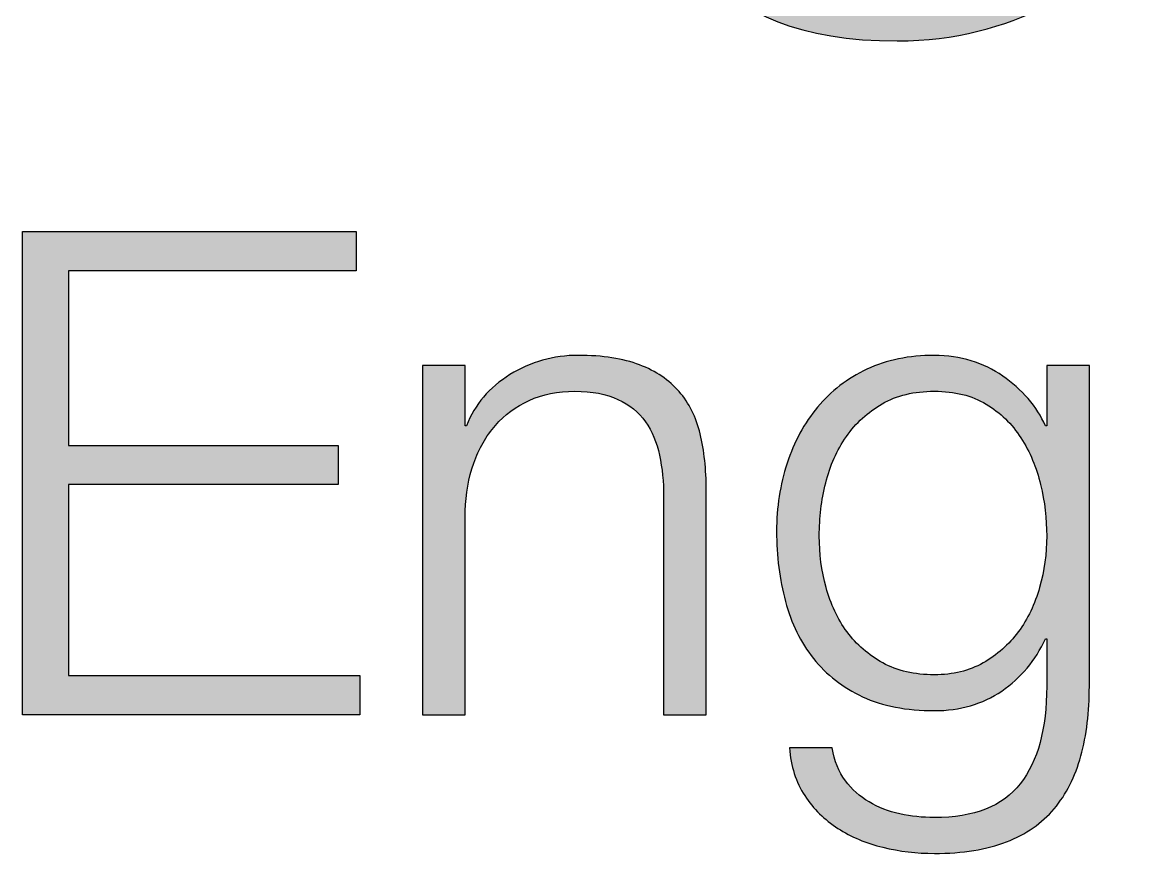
# Paper-space layout 'A0mask (portrait)' of a CAD drawing. Extents: x 0 to 810, y 0 to 1153.
# Drawn here: x 681.65 to 691.02, y 79.22 to 86.11 of the extents above; entities that cross this region are included whole.
import ezdxf
from ezdxf.enums import TextEntityAlignment as Align

# ---------------------------------------------------------------- set-up
doc = ezdxf.new("R2010")
doc.units = 0
doc.layers.get('0').update_dxf_attribs({"linetype": 'CONTINUOUS'})
doc.layers.get('Defpoints').update_dxf_attribs({"linetype": 'CONTINUOUS'})
doc.layers.add('JPP_Mask', color=7, linetype='CONTINUOUS')
doc.styles.add('JPP', font='arial.ttf')

# ---------------------------------------------------------------- blocks, each defined once
blk = doc.blocks.new('A0mask (portrait)')
at = {"true_color": 0x0081c6}
h = blk.add_hatch(color=142, dxfattribs=at)
edge = h.paths.add_edge_path()
edge.add_spline(control_points=[(688.342, 88.8898), (688.342, 88.8898), (688.342, 92.4217), (688.342, 92.4217), (688.342, 92.8185), (688.3609, 92.8749), (688.6818, 92.8749)], knot_values=[0, 0, 0, 0, 1, 1, 1, 2, 2, 2, 2], degree=3, periodic=0)
edge.add_spline(control_points=[(688.6818, 92.8749), (688.6818, 92.8749), (689.2153, 92.8749), (689.7488, 92.8749)], knot_values=[19.5, 19.5, 19.5, 19.5, 20, 20, 20, 20], degree=3, periodic=0)
edge.add_spline(control_points=[(689.7488, 92.8749), (690.2822, 92.8749), (690.8157, 92.8749), (690.8157, 92.8749), (690.9857, 92.9882), (691.0237, 93.4984), (690.7966, 93.6686)], knot_values=[18, 18, 18, 18, 18.5, 18.5, 18.5, 19.5, 19.5, 19.5, 19.5], degree=3, periodic=0)
edge.add_spline(control_points=[(690.7966, 93.6686), (690.7966, 93.6686), (688.7002, 93.6686), (688.7002, 93.6686), (688.3798, 93.6686), (688.3609, 93.6872), (688.3609, 94.0272)], knot_values=[16, 16, 16, 16, 17, 17, 17, 18, 18, 18, 18], degree=3, periodic=0)
edge.add_spline(control_points=[(688.3609, 94.0272), (688.3609, 94.0272), (688.3609, 94.8768), (688.3609, 94.8768), (688.285, 95.0092), (688.0587, 95.0092), (687.9641, 94.9715)], knot_values=[14, 14, 14, 14, 15, 15, 15, 16, 16, 16, 16], degree=3, periodic=0)
edge.add_spline(control_points=[(687.9641, 94.9715), (687.7749, 94.5937), (687.4163, 94.0837), (687.1707, 93.857)], knot_values=[13, 13, 13, 13, 14, 14, 14, 14], degree=3, periodic=0)
edge.add_spline(control_points=[(687.1707, 93.857), (686.9816, 93.6872), (686.5103, 93.4409), (685.9617, 93.2712)], knot_values=[12, 12, 12, 12, 13, 13, 13, 13], degree=3, periodic=0)
edge.add_spline(control_points=[(685.9617, 93.2712), (685.8863, 93.158), (685.9054, 92.9505), (686.019, 92.8749)], knot_values=[11, 11, 11, 11, 12, 12, 12, 12], degree=3, periodic=0)
edge.add_spline(control_points=[(686.019, 92.8749), (686.019, 92.8749), (686.5476, 92.8749), (686.5476, 92.8749), (686.9253, 92.8749), (686.9439, 92.8371), (686.9439, 92.327)], knot_values=[9, 9, 9, 9, 10, 10, 10, 11, 11, 11, 11], degree=3, periodic=0)
edge.add_spline(control_points=[(686.9439, 92.327), (686.9439, 92.327), (686.9439, 88.0025), (686.9439, 88.0025), (686.9439, 86.8693), (687.2843, 85.9627), (688.9083, 85.9627)], knot_values=[7, 7, 7, 7, 8, 8, 8, 9, 9, 9, 9], degree=3, periodic=0)
edge.add_spline(control_points=[(688.9083, 85.9627), (689.8715, 85.9627), (690.5515, 86.4348), (690.8916, 86.8316)], knot_values=[6, 6, 6, 6, 7, 7, 7, 7], degree=3, periodic=0)
edge.add_spline(control_points=[(690.8916, 86.8316), (690.9296, 86.9448), (690.8534, 87.1524), (690.7025, 87.1524)], knot_values=[5, 5, 5, 5, 6, 6, 6, 6], degree=3, periodic=0)
edge.add_spline(control_points=[(690.7025, 87.1524), (690.6462, 87.1524), (690.4004, 86.9448), (690.2304, 86.8884)], knot_values=[4, 4, 4, 4, 5, 5, 5, 5], degree=3, periodic=0)
edge.add_spline(control_points=[(690.2304, 86.8884), (690.0793, 86.8316), (689.9091, 86.7937), (689.7204, 86.7937)], knot_values=[3, 3, 3, 3, 4, 4, 4, 4], degree=3, periodic=0)
edge.add_spline(control_points=[(689.7204, 86.7937), (688.4739, 86.7937), (688.342, 87.7944), (688.342, 88.8898)], knot_values=[2, 2, 2, 2, 3, 3, 3, 3], degree=3, periodic=0)
at = {"true_color": 0x004a91}
blk.add_hatch(color=154, dxfattribs=at).paths.add_polyline_path([(684.2703, 82.6079), (682.036, 82.6079), (682.036, 84.056), (684.4218, 84.056), (684.4218, 84.3817), (681.6544, 84.3817), (681.6544, 80.3739), (684.4497, 80.3739), (684.4497, 80.6993), (682.036, 80.6993), (682.036, 82.2825), (684.2703, 82.2825)])
h = blk.add_hatch(color=154, dxfattribs=at)
edge = h.paths.add_edge_path()
edge.add_spline(control_points=[(687.0991, 83.0543), (687.0169, 83.1495), (686.9074, 83.2235), (686.771, 83.276)], knot_values=[5, 5, 5, 5, 6, 6, 6, 6], degree=3, periodic=0)
edge.add_spline(control_points=[(686.771, 83.276), (686.6342, 83.3282), (686.4651, 83.3545), (686.2628, 83.3545)], knot_values=[4, 4, 4, 4, 5, 5, 5, 5], degree=3, periodic=0)
edge.add_spline(control_points=[(686.2628, 83.3545), (686.0572, 83.3545), (685.8679, 83.3012), (685.696, 83.1945)], knot_values=[3, 3, 3, 3, 4, 4, 4, 4], degree=3, periodic=0)
edge.add_spline(control_points=[(685.696, 83.1945), (685.5237, 83.0877), (685.404, 82.9465), (685.3368, 82.7706)], knot_values=[2, 2, 2, 2, 3, 3, 3, 3], degree=3, periodic=0)
edge.add_spline(control_points=[(685.3368, 82.7706), (685.3368, 82.7706), (685.3256, 82.7706), (685.3256, 82.7706)], knot_values=[1.00001, 1.00001, 1.00001, 1.00001, 2, 2, 2, 2], degree=3, periodic=0)
edge.add_spline(control_points=[(685.3256, 82.7706), (685.3256, 82.7706), (685.3256, 82.8955), (685.3256, 83.0204)], knot_values=[0.5, 0.5, 0.5, 0.5, 1, 1, 1, 1], degree=3, periodic=0)
edge.add_spline(control_points=[(685.3256, 83.0204), (685.3256, 83.1453), (685.3256, 83.2702), (685.3256, 83.2702), (685.3256, 83.2702), (685.3035, 83.2702), (685.2703, 83.2702)], knot_values=[22.749965, 22.749965, 22.749965, 22.749965, 23.249965, 23.249965, 23.249965, 23.5, 23.5, 23.5, 23.5], degree=3, periodic=0)
edge.add_spline(control_points=[(685.2703, 83.2702), (685.2371, 83.2702), (685.1929, 83.2702), (685.1487, 83.2702)], knot_values=[22.49997, 22.49997, 22.49997, 22.49997, 22.749965, 22.749965, 22.749965, 22.749965], degree=3, periodic=0)
edge.add_spline(control_points=[(685.1487, 83.2702), (685.1266, 83.2702), (685.1045, 83.2702), (685.0838, 83.2702)], knot_values=[22.374972, 22.374972, 22.374972, 22.374972, 22.49997, 22.49997, 22.49997, 22.49997], degree=3, periodic=0)
edge.add_spline(control_points=[(685.0838, 83.2702), (685.0631, 83.2702), (685.0437, 83.2702), (685.0271, 83.2702)], knot_values=[22.249975, 22.249975, 22.249975, 22.249975, 22.374972, 22.374972, 22.374972, 22.374972], degree=3, periodic=0)
edge.add_spline(control_points=[(685.0271, 83.2702), (685.0189, 83.2702), (685.0113, 83.2702), (685.0045, 83.2702)], knot_values=[22.187476, 22.187476, 22.187476, 22.187476, 22.249975, 22.249975, 22.249975, 22.249975], degree=3, periodic=0)
edge.add_spline(control_points=[(685.0045, 83.2702), (684.9978, 83.2702), (684.9919, 83.2702), (684.9871, 83.2702)], knot_values=[22.124977, 22.124977, 22.124977, 22.124977, 22.187476, 22.187476, 22.187476, 22.187476], degree=3, periodic=0)
edge.add_spline(control_points=[(684.9719, 83.2702), (684.9719, 83.2702), (684.9719, 83.2702), (684.9719, 83.2702), (684.9719, 83.2702), (684.9719, 83.2702), (684.9719, 83.2702)], knot_values=[21.99998, 21.99998, 21.99998, 21.99998, 22.001425, 22.001425, 22.001425, 22.001445, 22.001445, 22.001445, 22.001445], degree=3, periodic=0)
edge.add_spline(control_points=[(684.9719, 83.2702), (684.9719, 83.2702), (684.9719, 82.5461), (684.9719, 81.822)], knot_values=[21.49999, 21.49999, 21.49999, 21.49999, 21.99998, 21.99998, 21.99998, 21.99998], degree=3, periodic=0)
edge.add_spline(control_points=[(684.9719, 81.822), (684.9719, 81.0979), (684.9719, 80.3739), (684.9719, 80.3739), (684.9719, 80.3739), (684.9719, 80.3739), (684.9719, 80.3739)], knot_values=[20.999023, 20.999023, 20.999023, 20.999023, 21.499013, 21.499013, 21.499013, 21.49999, 21.49999, 21.49999, 21.49999], degree=3, periodic=0)
edge.add_spline(control_points=[(684.9806, 80.3739), (684.9825, 80.3739), (684.9847, 80.3739), (684.9871, 80.3739)], knot_values=[20.875003, 20.875003, 20.875003, 20.875003, 20.906252, 20.906252, 20.906252, 20.906252], degree=3, periodic=0)
edge.add_spline(control_points=[(684.9871, 80.3739), (684.9919, 80.3739), (684.9978, 80.3739), (685.0045, 80.3739)], knot_values=[20.812504, 20.812504, 20.812504, 20.812504, 20.875003, 20.875003, 20.875003, 20.875003], degree=3, periodic=0)
edge.add_spline(control_points=[(685.0045, 80.3739), (685.0113, 80.3739), (685.0189, 80.3739), (685.0272, 80.3739)], knot_values=[20.750005, 20.750005, 20.750005, 20.750005, 20.812504, 20.812504, 20.812504, 20.812504], degree=3, periodic=0)
edge.add_spline(control_points=[(685.0272, 80.3739), (685.0437, 80.3739), (685.0631, 80.3739), (685.0838, 80.3739)], knot_values=[20.625007, 20.625007, 20.625007, 20.625007, 20.750005, 20.750005, 20.750005, 20.750005], degree=3, periodic=0)
edge.add_spline(control_points=[(685.0838, 80.3739), (685.1045, 80.3739), (685.1266, 80.3739), (685.1487, 80.3739)], knot_values=[20.50001, 20.50001, 20.50001, 20.50001, 20.625008, 20.625008, 20.625008, 20.625008], degree=3, periodic=0)
edge.add_spline(control_points=[(685.1487, 80.3739), (685.1929, 80.3739), (685.2372, 80.3739), (685.2703, 80.3739)], knot_values=[20.250015, 20.250015, 20.250015, 20.250015, 20.50001, 20.50001, 20.50001, 20.50001], degree=3, periodic=0)
edge.add_spline(control_points=[(685.2703, 80.3739), (685.3035, 80.3739), (685.3256, 80.3739), (685.3256, 80.3739), (685.3256, 80.3739), (685.3256, 80.3739), (685.3256, 80.3739)], knot_values=[19.999654, 19.999654, 19.999654, 19.999654, 20.249669, 20.249669, 20.249669, 20.250015, 20.250015, 20.250015, 20.250015], degree=3, periodic=0)
edge.add_spline(control_points=[(685.3256, 80.3847), (685.3256, 80.387), (685.3256, 80.3898), (685.3256, 80.3929)], knot_values=[19.937521, 19.937521, 19.937521, 19.937521, 19.953146, 19.953146, 19.953146, 19.953146], degree=3, periodic=0)
edge.add_spline(control_points=[(685.3256, 80.3929), (685.3256, 80.399), (685.3256, 80.4067), (685.3256, 80.4156)], knot_values=[19.906272, 19.906272, 19.906272, 19.906272, 19.937521, 19.937521, 19.937521, 19.937521], degree=3, periodic=0)
edge.add_spline(control_points=[(685.3256, 80.4156), (685.3256, 80.4246), (685.3256, 80.4349), (685.3256, 80.4465)], knot_values=[19.875023, 19.875023, 19.875023, 19.875023, 19.906272, 19.906272, 19.906272, 19.906272], degree=3, periodic=0)
edge.add_spline(control_points=[(685.3256, 80.4465), (685.3256, 80.4696), (685.3256, 80.4976), (685.3256, 80.5298)], knot_values=[19.812524, 19.812524, 19.812524, 19.812524, 19.875023, 19.875023, 19.875023, 19.875023], degree=3, periodic=0)
edge.add_spline(control_points=[(685.3256, 80.5298), (685.3256, 80.562), (685.3256, 80.5982), (685.3256, 80.6378)], knot_values=[19.750025, 19.750025, 19.750025, 19.750025, 19.812524, 19.812524, 19.812524, 19.812524], degree=3, periodic=0)
edge.add_spline(control_points=[(685.3256, 80.6378), (685.3256, 80.717), (685.3256, 80.8094), (685.3256, 80.9084)], knot_values=[19.625028, 19.625028, 19.625028, 19.625028, 19.750025, 19.750025, 19.750025, 19.750025], degree=3, periodic=0)
edge.add_spline(control_points=[(685.3256, 80.9084), (685.3256, 81.0074), (685.3256, 81.113), (685.3256, 81.2186)], knot_values=[19.50003, 19.50003, 19.50003, 19.50003, 19.625028, 19.625028, 19.625028, 19.625028], degree=3, periodic=0)
edge.add_spline(control_points=[(685.3256, 81.2186), (685.3256, 81.4298), (685.3256, 81.641), (685.3256, 81.7995)], knot_values=[19.250035, 19.250035, 19.250035, 19.250035, 19.50003, 19.50003, 19.50003, 19.50003], degree=3, periodic=0)
edge.add_spline(control_points=[(685.3256, 81.7995), (685.3256, 81.9579), (685.3256, 82.0635), (685.3256, 82.0635), (685.329, 82.2057), (685.3525, 82.3374), (685.3955, 82.4592)], knot_values=[18, 18, 18, 18, 18.250035, 18.250035, 18.250035, 19.250035, 19.250035, 19.250035, 19.250035], degree=3, periodic=0)
edge.add_spline(control_points=[(685.3955, 82.4592), (685.4385, 82.5806), (685.4985, 82.6856), (685.5752, 82.7736)], knot_values=[17, 17, 17, 17, 18, 18, 18, 18], degree=3, periodic=0)
edge.add_spline(control_points=[(685.5752, 82.7736), (685.652, 82.8613), (685.7454, 82.9305), (685.8559, 82.9813)], knot_values=[16, 16, 16, 16, 17, 17, 17, 17], degree=3, periodic=0)
edge.add_spline(control_points=[(685.8559, 82.9813), (685.9661, 83.0318), (686.0926, 83.057), (686.2349, 83.057), (686.3771, 83.057), (686.4958, 83.0345), (686.5913, 82.9895)], knot_values=[14, 14, 14, 14, 15, 15, 15, 16, 16, 16, 16], degree=3, periodic=0)
edge.add_spline(control_points=[(686.5913, 82.9895), (686.6868, 82.9448), (686.7625, 82.8831), (686.8188, 82.8043)], knot_values=[13, 13, 13, 13, 14, 14, 14, 14], degree=3, periodic=0)
edge.add_spline(control_points=[(686.8188, 82.8043), (686.8747, 82.7259), (686.9139, 82.6331), (686.9364, 82.5263)], knot_values=[12, 12, 12, 12, 13, 13, 13, 13], degree=3, periodic=0)
edge.add_spline(control_points=[(686.9364, 82.5263), (686.9589, 82.4199), (686.9702, 82.3047), (686.9702, 82.1812)], knot_values=[11, 11, 11, 11, 12, 12, 12, 12], degree=3, periodic=0)
edge.add_spline(control_points=[(686.9702, 82.1812), (686.9702, 82.1812), (686.9702, 80.3739), (686.9702, 80.3739), (686.9702, 80.3739), (687.0586, 80.3739), (687.147, 80.3739)], knot_values=[9.5, 9.5, 9.5, 9.5, 10.5, 10.5, 10.5, 11, 11, 11, 11], degree=3, periodic=0)
edge.add_spline(control_points=[(687.147, 80.3739), (687.2355, 80.3739), (687.3239, 80.3739), (687.3239, 80.3739), (687.3239, 80.3739), (687.3239, 80.8398), (687.3239, 81.3057)], knot_values=[8.5, 8.5, 8.5, 8.5, 9, 9, 9, 9.5, 9.5, 9.5, 9.5], degree=3, periodic=0)
edge.add_spline(control_points=[(687.3239, 81.3057), (687.3239, 81.7716), (687.3239, 82.2375), (687.3239, 82.2375), (687.3239, 82.4094), (687.3068, 82.5649), (687.2734, 82.7034)], knot_values=[7, 7, 7, 7, 7.5, 7.5, 7.5, 8.5, 8.5, 8.5, 8.5], degree=3, periodic=0)
edge.add_spline(control_points=[(687.2734, 82.7034), (687.2396, 82.8418), (687.1817, 82.9588), (687.0991, 83.0543)], knot_values=[6, 6, 6, 6, 7, 7, 7, 7], degree=3, periodic=0)
h = blk.add_hatch(color=154, dxfattribs=at)
edge = h.paths.add_edge_path()
edge.add_spline(control_points=[(690.5009, 80.6096), (690.5009, 80.6096), (690.5009, 83.2702), (690.5009, 83.2702), (690.5009, 83.2702), (690.4125, 83.2702), (690.3241, 83.2702)], knot_values=[32.5, 32.5, 32.5, 32.5, 33.5, 33.5, 33.5, 34, 34, 34, 34], degree=3, periodic=0)
edge.add_spline(control_points=[(690.3241, 83.2702), (690.2356, 83.2702), (690.1472, 83.2702), (690.1472, 83.2702), (690.1472, 83.2702), (690.1472, 83.1453), (690.1472, 83.0204)], knot_values=[31.5, 31.5, 31.5, 31.5, 32, 32, 32, 32.5, 32.5, 32.5, 32.5], degree=3, periodic=0)
edge.add_spline(control_points=[(690.1472, 83.0204), (690.1472, 82.8955), (690.1472, 82.7706), (690.1472, 82.7706), (690.1472, 82.7706), (690.1472, 82.7706), (690.1472, 82.7706)], knot_values=[30.99999, 30.99999, 30.99999, 30.99999, 31.249995, 31.249995, 31.249995, 31.5, 31.5, 31.5, 31.5], degree=3, periodic=0)
edge.add_spline(control_points=[(690.1472, 82.7706), (690.1472, 82.7706), (690.136, 82.7706), (690.136, 82.7706)], knot_values=[30.00001, 30.00001, 30.00001, 30.00001, 30.99999, 30.99999, 30.99999, 30.99999], degree=3, periodic=0)
edge.add_spline(control_points=[(690.136, 82.7706), (690.1022, 82.8493), (690.0548, 82.924), (689.993, 82.9953)], knot_values=[29, 29, 29, 29, 30, 30, 30, 30], degree=3, periodic=0)
edge.add_spline(control_points=[(689.993, 82.9953), (689.9313, 83.0663), (689.8611, 83.129), (689.7823, 83.1832)], knot_values=[28, 28, 28, 28, 29, 29, 29, 29], degree=3, periodic=0)
edge.add_spline(control_points=[(689.7823, 83.1832), (689.7038, 83.2375), (689.6169, 83.2794), (689.5214, 83.3094), (689.4259, 83.3394), (689.3239, 83.3545), (689.2154, 83.3545)], knot_values=[26, 26, 26, 26, 27, 27, 27, 28, 28, 28, 28], degree=3, periodic=0)
edge.add_spline(control_points=[(689.2154, 83.3545), (689.0057, 83.3545), (688.8198, 83.3159), (688.6568, 83.2395)], knot_values=[25, 25, 25, 25, 26, 26, 26, 26], degree=3, periodic=0)
edge.add_spline(control_points=[(688.6568, 83.2395), (688.4941, 83.1628), (688.3576, 83.0577), (688.2471, 82.9251)], knot_values=[24, 24, 24, 24, 25, 25, 25, 25], degree=3, periodic=0)
edge.add_spline(control_points=[(688.2471, 82.9251), (688.1366, 82.792), (688.0524, 82.6369), (687.9944, 82.4592), (687.9364, 82.2815), (687.9074, 82.0932), (687.9074, 81.895)], knot_values=[22, 22, 22, 22, 23, 23, 23, 24, 24, 24, 24], degree=3, periodic=0)
edge.add_spline(control_points=[(687.9074, 81.895), (687.9074, 81.689), (687.932, 81.4957), (687.9804, 81.3139)], knot_values=[21, 21, 21, 21, 22, 22, 22, 22], degree=3, periodic=0)
edge.add_spline(control_points=[(687.9804, 81.3139), (688.0292, 81.1324), (688.107, 80.9745), (688.2134, 80.8398)], knot_values=[20, 20, 20, 20, 21, 21, 21, 21], degree=3, periodic=0)
edge.add_spline(control_points=[(688.2134, 80.8398), (688.3201, 80.7051), (688.4559, 80.5993), (688.6206, 80.5226)], knot_values=[19, 19, 19, 19, 20, 20, 20, 20], degree=3, periodic=0)
edge.add_spline(control_points=[(688.6206, 80.5226), (688.785, 80.4459), (688.9835, 80.4073), (689.2154, 80.4073)], knot_values=[18, 18, 18, 18, 19, 19, 19, 19], degree=3, periodic=0)
edge.add_spline(control_points=[(689.2154, 80.4073), (689.4289, 80.4073), (689.6148, 80.4615), (689.7741, 80.5703)], knot_values=[17, 17, 17, 17, 18, 18, 18, 18], degree=3, periodic=0)
edge.add_spline(control_points=[(689.7741, 80.5703), (689.933, 80.6788), (690.0538, 80.8227), (690.136, 81.0025)], knot_values=[16, 16, 16, 16, 17, 17, 17, 17], degree=3, periodic=0)
edge.add_spline(control_points=[(690.136, 81.0025), (690.136, 81.0025), (690.1472, 81.0025), (690.1472, 81.0025)], knot_values=[15.00001, 15.00001, 15.00001, 15.00001, 16, 16, 16, 16], degree=3, periodic=0)
edge.add_spline(control_points=[(690.1472, 81.0025), (690.1472, 81.0025), (690.1472, 80.9042), (690.1472, 80.806)], knot_values=[14.5, 14.5, 14.5, 14.5, 15, 15, 15, 15], degree=3, periodic=0)
edge.add_spline(control_points=[(690.1472, 80.806), (690.1472, 80.7078), (690.1472, 80.6096), (690.1472, 80.6096), (690.1472, 80.2579), (690.0742, 79.9885), (689.9282, 79.8012), (689.7823, 79.614), (689.5445, 79.5205), (689.2154, 79.5205)], knot_values=[12, 12, 12, 12, 12.5, 12.5, 12.5, 13.5, 13.5, 13.5, 14.5, 14.5, 14.5, 14.5], degree=3, periodic=0)
edge.add_spline(control_points=[(689.2154, 79.5205), (689.1182, 79.5205), (689.0227, 79.5308), (688.9293, 79.5516)], knot_values=[11, 11, 11, 11, 12, 12, 12, 12], degree=3, periodic=0)
edge.add_spline(control_points=[(688.9293, 79.5516), (688.8355, 79.572), (688.7505, 79.6048), (688.6738, 79.6498)], knot_values=[10, 10, 10, 10, 11, 11, 11, 11], degree=3, periodic=0)
edge.add_spline(control_points=[(688.6738, 79.6498), (688.5971, 79.6945), (688.5316, 79.7535), (688.4774, 79.8265), (688.4231, 79.8995), (688.3866, 79.9902), (688.3679, 80.0986)], knot_values=[8, 8, 8, 8, 9, 9, 9, 10, 10, 10, 10], degree=3, periodic=0)
edge.add_spline(control_points=[(688.3679, 80.0986), (688.3679, 80.0986), (688.0142, 80.0986), (688.0142, 80.0986), (688.0254, 79.9455), (688.0674, 79.8135), (688.1404, 79.703), (688.2134, 79.5925), (688.3051, 79.5018), (688.4156, 79.4308)], knot_values=[5, 5, 5, 5, 6, 6, 6, 7, 7, 7, 8, 8, 8, 8], degree=3, periodic=0)
edge.add_spline(control_points=[(688.4156, 79.4308), (688.5258, 79.3596), (688.6503, 79.3074), (688.7887, 79.2736), (688.9272, 79.2398), (689.0694, 79.2231), (689.2154, 79.2231)], knot_values=[3, 3, 3, 3, 4, 4, 4, 5, 5, 5, 5], degree=3, periodic=0)
edge.add_spline(control_points=[(689.2154, 79.2231), (689.4511, 79.2231), (689.6506, 79.2549), (689.8133, 79.3186)], knot_values=[2, 2, 2, 2, 3, 3, 3, 3], degree=3, periodic=0)
edge.add_spline(control_points=[(689.8133, 79.3186), (689.976, 79.3821), (690.108, 79.4738), (690.2089, 79.5935), (690.3099, 79.7132), (690.3839, 79.8592), (690.4306, 80.0315)], knot_values=[0, 0, 0, 0, 1, 1, 1, 2, 2, 2, 2], degree=3, periodic=0)
edge.add_spline(control_points=[(690.4306, 80.0315), (690.4774, 80.2037), (690.5009, 80.3964), (690.5009, 80.6096)], knot_values=[34, 34, 34, 34, 35, 35, 35, 35], degree=3, periodic=0)
edge = h.paths.add_edge_path(flags=16)
edge.add_spline(control_points=[(690.1472, 81.8558), (690.1472, 81.7098), (690.1278, 81.5676), (690.0882, 81.4291)], knot_values=[2, 2, 2, 2, 3, 3, 3, 3], degree=3, periodic=0)
edge.add_spline(control_points=[(690.0882, 81.4291), (690.049, 81.2907), (689.99, 81.1682), (689.9115, 81.0615)], knot_values=[1, 1, 1, 1, 2, 2, 2, 2], degree=3, periodic=0)
edge.add_spline(control_points=[(689.9115, 81.0615), (689.8327, 80.9547), (689.7355, 80.8688), (689.6196, 80.8033)], knot_values=[0, 0, 0, 0, 1, 1, 1, 1], degree=3, periodic=0)
edge.add_spline(control_points=[(689.6196, 80.8033), (689.5036, 80.7378), (689.3689, 80.7051), (689.2154, 80.7051)], knot_values=[15, 15, 15, 15, 16, 16, 16, 16], degree=3, periodic=0)
edge.add_spline(control_points=[(689.2154, 80.7051), (689.0507, 80.7051), (688.9085, 80.7378), (688.7887, 80.8033), (688.669, 80.8688), (688.5698, 80.9547), (688.4913, 81.0615), (688.4129, 81.1682), (688.3546, 81.2907), (688.3174, 81.4291)], knot_values=[12, 12, 12, 12, 13, 13, 13, 14, 14, 14, 15, 15, 15, 15], degree=3, periodic=0)
edge.add_spline(control_points=[(688.3174, 81.4291), (688.2799, 81.5676), (688.2611, 81.7098), (688.2611, 81.8558)], knot_values=[11, 11, 11, 11, 12, 12, 12, 12], degree=3, periodic=0)
edge.add_spline(control_points=[(688.2611, 81.8558), (688.2611, 82.0052), (688.2789, 82.1522), (688.3147, 82.2965)], knot_values=[10, 10, 10, 10, 11, 11, 11, 11], degree=3, periodic=0)
edge.add_spline(control_points=[(688.3147, 82.2965), (688.3501, 82.4404), (688.4071, 82.5686), (688.4859, 82.6809)], knot_values=[9, 9, 9, 9, 10, 10, 10, 10], degree=3, periodic=0)
edge.add_spline(control_points=[(688.4859, 82.6809), (688.5643, 82.7931), (688.6636, 82.8838), (688.7833, 82.953), (688.903, 83.0223), (689.0469, 83.057), (689.2154, 83.057), (689.3839, 83.057), (689.5272, 83.0212), (689.6448, 82.9503)], knot_values=[6, 6, 6, 6, 7, 7, 7, 8, 8, 8, 9, 9, 9, 9], degree=3, periodic=0)
edge.add_spline(control_points=[(689.6448, 82.9503), (689.7628, 82.8794), (689.859, 82.7856), (689.934, 82.6696)], knot_values=[5, 5, 5, 5, 6, 6, 6, 6], degree=3, periodic=0)
edge.add_spline(control_points=[(689.934, 82.6696), (690.0087, 82.5536), (690.063, 82.4244), (690.0967, 82.2825)], knot_values=[4, 4, 4, 4, 5, 5, 5, 5], degree=3, periodic=0)
edge.add_spline(control_points=[(690.0967, 82.2825), (690.1305, 82.1399), (690.1472, 81.998), (690.1472, 81.8558)], knot_values=[3, 3, 3, 3, 4, 4, 4, 4], degree=3, periodic=0)
at = {"layer": 'Defpoints', "color": 154, "true_color": 0x004a91}
blk.add_lwpolyline([(684.4218, 84.3817), (684.4218, 84.056), (682.036, 84.056), (682.036, 82.6079), (684.2703, 82.6079), (684.2703, 82.2825), (682.036, 82.2825), (682.036, 80.6993), (684.4497, 80.6993), (684.4497, 80.3739), (681.6544, 80.3739), (681.6544, 84.3817), (684.4218, 84.3817)], dxfattribs=at)
at = {"layer": 'Defpoints', "color": 142, "true_color": 0x0081c6}
blk.add_open_spline([(688.6818, 92.8749), (688.3609, 92.8749), (688.342, 92.8185), (688.342, 92.4217), (688.342, 92.4217), (688.342, 88.8898), (688.342, 88.8898), (688.342, 87.7944), (688.4739, 86.7937), (689.7204, 86.7937), (689.9091, 86.7937), (690.0793, 86.8316), (690.2304, 86.8884), (690.4004, 86.9448), (690.6462, 87.1524), (690.7025, 87.1524), (690.8534, 87.1524), (690.9296, 86.9448), (690.8916, 86.8316), (690.5515, 86.4348), (689.8715, 85.9627), (688.9083, 85.9627), (687.2843, 85.9627), (686.9439, 86.8693), (686.9439, 88.0025), (686.9439, 88.0025), (686.9439, 92.327), (686.9439, 92.327), (686.9439, 92.8371), (686.9253, 92.8749), (686.5476, 92.8749), (686.5476, 92.8749), (686.019, 92.8749), (686.019, 92.8749), (685.9054, 92.9505), (685.8863, 93.158), (685.9617, 93.2712), (686.5103, 93.4409), (686.9816, 93.6872), (687.1707, 93.857), (687.4163, 94.0837), (687.7749, 94.5937), (687.9641, 94.9715), (688.0587, 95.0092), (688.285, 95.0092), (688.3609, 94.8768), (688.3609, 94.8768), (688.3609, 94.0272), (688.3609, 94.0272), (688.3609, 93.6872), (688.3798, 93.6686), (688.7002, 93.6686), (688.7002, 93.6686), (690.7966, 93.6686), (690.7966, 93.6686), (691.0237, 93.4984), (690.9857, 92.9882), (690.8157, 92.8749), (690.8157, 92.8749), (688.6818, 92.8749), (688.6818, 92.8749)], degree=3, knots=[0, 0, 0, 0, 1, 1, 1, 2, 2, 2, 3, 3, 3, 4, 4, 4, 5, 5, 5, 6, 6, 6, 7, 7, 7, 8, 8, 8, 9, 9, 9, 10, 10, 10, 11, 11, 11, 12, 12, 12, 13, 13, 13, 14, 14, 14, 15, 15, 15, 16, 16, 16, 17, 17, 17, 18, 18, 18, 19, 19, 19, 20, 20, 20, 20], dxfattribs=at)
at = {"layer": 'Defpoints', "color": 154, "true_color": 0x004a91}
for points, knots in [([(685.3256, 83.2702), (685.3256, 83.2702), (685.3256, 82.7706), (685.3256, 82.7706), (685.3256, 82.7706), (685.3368, 82.7706), (685.3368, 82.7706), (685.404, 82.9465), (685.5237, 83.0877), (685.696, 83.1945), (685.8679, 83.3012), (686.0572, 83.3545), (686.2628, 83.3545), (686.4651, 83.3545), (686.6342, 83.3282), (686.771, 83.276), (686.9074, 83.2235), (687.0169, 83.1495), (687.0991, 83.0543), (687.1817, 82.9588), (687.2396, 82.8418), (687.2734, 82.7034), (687.3068, 82.5649), (687.3239, 82.4094), (687.3239, 82.2375), (687.3239, 82.2375), (687.3239, 80.3739), (687.3239, 80.3739), (687.3239, 80.3739), (686.9702, 80.3739), (686.9702, 80.3739), (686.9702, 80.3739), (686.9702, 82.1812), (686.9702, 82.1812), (686.9702, 82.3047), (686.9589, 82.4199), (686.9364, 82.5263), (686.9139, 82.6331), (686.8747, 82.7259), (686.8188, 82.8043), (686.7625, 82.8831), (686.6868, 82.9448), (686.5913, 82.9895), (686.4958, 83.0345), (686.3771, 83.057), (686.2349, 83.057), (686.0926, 83.057), (685.9661, 83.0318), (685.8559, 82.9813), (685.7454, 82.9305), (685.652, 82.8613), (685.5752, 82.7736), (685.4985, 82.6856), (685.4385, 82.5806), (685.3955, 82.4592), (685.3525, 82.3374), (685.329, 82.2057), (685.3256, 82.0635), (685.3256, 82.0635), (685.3256, 80.3739), (685.3256, 80.3739), (685.3256, 80.3739), (684.9719, 80.3739), (684.9719, 80.3739), (684.9719, 80.3739), (684.9719, 83.2702), (684.9719, 83.2702), (684.9719, 83.2702), (685.3256, 83.2702), (685.3256, 83.2702)], [0, 0, 0, 0, 1, 1, 1, 2, 2, 2, 3, 3, 3, 4, 4, 4, 5, 5, 5, 6, 6, 6, 7, 7, 7, 8, 8, 8, 9, 9, 9, 10, 10, 10, 11, 11, 11, 12, 12, 12, 13, 13, 13, 14, 14, 14, 15, 15, 15, 16, 16, 16, 17, 17, 17, 18, 18, 18, 19, 19, 19, 20, 20, 20, 21, 21, 21, 22, 22, 22, 23, 23, 23, 23]), ([(690.4306, 80.0315), (690.3839, 79.8592), (690.3099, 79.7132), (690.2089, 79.5935), (690.108, 79.4738), (689.976, 79.3821), (689.8133, 79.3186), (689.6506, 79.2549), (689.4511, 79.2231), (689.2154, 79.2231), (689.0694, 79.2231), (688.9272, 79.2398), (688.7887, 79.2736), (688.6503, 79.3074), (688.5258, 79.3596), (688.4156, 79.4308), (688.3051, 79.5018), (688.2134, 79.5925), (688.1404, 79.703), (688.0674, 79.8135), (688.0254, 79.9455), (688.0142, 80.0986), (688.0142, 80.0986), (688.3679, 80.0986), (688.3679, 80.0986), (688.3866, 79.9902), (688.4231, 79.8995), (688.4774, 79.8265), (688.5316, 79.7535), (688.5971, 79.6945), (688.6738, 79.6498), (688.7505, 79.6048), (688.8355, 79.572), (688.9293, 79.5516), (689.0227, 79.5308), (689.1182, 79.5205), (689.2154, 79.5205), (689.5445, 79.5205), (689.7823, 79.614), (689.9282, 79.8012), (690.0742, 79.9885), (690.1472, 80.2579), (690.1472, 80.6096), (690.1472, 80.6096), (690.1472, 81.0025), (690.1472, 81.0025), (690.1472, 81.0025), (690.136, 81.0025), (690.136, 81.0025), (690.0538, 80.8227), (689.933, 80.6788), (689.7741, 80.5703), (689.6148, 80.4615), (689.4289, 80.4073), (689.2154, 80.4073), (688.9835, 80.4073), (688.785, 80.4459), (688.6206, 80.5226), (688.4559, 80.5993), (688.3201, 80.7051), (688.2134, 80.8398), (688.107, 80.9745), (688.0292, 81.1324), (687.9804, 81.3139), (687.932, 81.4957), (687.9074, 81.689), (687.9074, 81.895), (687.9074, 82.0932), (687.9364, 82.2815), (687.9944, 82.4592), (688.0524, 82.6369), (688.1366, 82.792), (688.2471, 82.9251), (688.3576, 83.0577), (688.4941, 83.1628), (688.6568, 83.2395), (688.8198, 83.3159), (689.0057, 83.3545), (689.2154, 83.3545), (689.3239, 83.3545), (689.4259, 83.3394), (689.5214, 83.3094), (689.6169, 83.2794), (689.7038, 83.2375), (689.7823, 83.1832), (689.8611, 83.129), (689.9313, 83.0663), (689.993, 82.9953), (690.0548, 82.924), (690.1022, 82.8493), (690.136, 82.7706), (690.136, 82.7706), (690.1472, 82.7706), (690.1472, 82.7706), (690.1472, 82.7706), (690.1472, 83.2702), (690.1472, 83.2702), (690.1472, 83.2702), (690.5009, 83.2702), (690.5009, 83.2702), (690.5009, 83.2702), (690.5009, 80.6096), (690.5009, 80.6096), (690.5009, 80.3964), (690.4774, 80.2037), (690.4306, 80.0315)], [0, 0, 0, 0, 1, 1, 1, 2, 2, 2, 3, 3, 3, 4, 4, 4, 5, 5, 5, 6, 6, 6, 7, 7, 7, 8, 8, 8, 9, 9, 9, 10, 10, 10, 11, 11, 11, 12, 12, 12, 13, 13, 13, 14, 14, 14, 15, 15, 15, 16, 16, 16, 17, 17, 17, 18, 18, 18, 19, 19, 19, 20, 20, 20, 21, 21, 21, 22, 22, 22, 23, 23, 23, 24, 24, 24, 25, 25, 25, 26, 26, 26, 27, 27, 27, 28, 28, 28, 29, 29, 29, 30, 30, 30, 31, 31, 31, 32, 32, 32, 33, 33, 33, 34, 34, 34, 35, 35, 35, 35]), ([(689.6196, 80.8033), (689.7355, 80.8688), (689.8327, 80.9547), (689.9115, 81.0615), (689.99, 81.1682), (690.049, 81.2907), (690.0882, 81.4291), (690.1278, 81.5676), (690.1472, 81.7098), (690.1472, 81.8558), (690.1472, 81.998), (690.1305, 82.1399), (690.0967, 82.2825), (690.063, 82.4244), (690.0087, 82.5536), (689.934, 82.6696), (689.859, 82.7856), (689.7628, 82.8794), (689.6448, 82.9503), (689.5272, 83.0212), (689.3839, 83.057), (689.2154, 83.057), (689.0469, 83.057), (688.903, 83.0223), (688.7833, 82.953), (688.6636, 82.8838), (688.5643, 82.7931), (688.4859, 82.6809), (688.4071, 82.5686), (688.3501, 82.4404), (688.3147, 82.2965), (688.2789, 82.1522), (688.2611, 82.0052), (688.2611, 81.8558), (688.2611, 81.7098), (688.2799, 81.5676), (688.3174, 81.4291), (688.3546, 81.2907), (688.4129, 81.1682), (688.4913, 81.0615), (688.5698, 80.9547), (688.669, 80.8688), (688.7887, 80.8033), (688.9085, 80.7378), (689.0507, 80.7051), (689.2154, 80.7051), (689.3689, 80.7051), (689.5036, 80.7378), (689.6196, 80.8033)], [0, 0, 0, 0, 1, 1, 1, 2, 2, 2, 3, 3, 3, 4, 4, 4, 5, 5, 5, 6, 6, 6, 7, 7, 7, 8, 8, 8, 9, 9, 9, 10, 10, 10, 11, 11, 11, 12, 12, 12, 13, 13, 13, 14, 14, 14, 15, 15, 15, 16, 16, 16, 16])]:
    blk.add_open_spline(points, degree=3, knots=knots, dxfattribs=at)
at = {"color": 7, "style": 'JPP'}
for tag, p in [('Client', (743, 115)), ('Project1', (743, 90)), ('Project2', (743, 82.5)), ('Project3', (743, 75)), ('Title1', (743, 57.5)), ('Title2', (743, 50)), ('Title3', (743, 42.5)), ('Status', (635, 7.5))]:
    blk.add_attdef(tag, text='', height=3.5, dxfattribs=at).set_placement(p, align=Align.MIDDLE_LEFT)
at = {"color": 2, "style": 'JPP'}
for tag, p in [('Scale', (662.5, 25)), ('Checked', (752.5, 25)), ('Drawn', (707.5, 25)), ('Date', (797.5, 25))]:
    blk.add_attdef(tag, text='', height=2, dxfattribs=at).set_placement(p, align=Align.MIDDLE_CENTER)
at = {"color": 6, "style": 'JPP'}
for tag, p in [('Ref', (725, 7.5)), ('DrgNo.', (767, 7.5))]:
    blk.add_attdef(tag, text='', height=4, dxfattribs=at).set_placement(p, align=Align.MIDDLE_LEFT)
blk.add_attdef('Rev', text='', height=4, dxfattribs=at).set_placement((801.2747, 7.5), align=Align.MIDDLE_CENTER)

psp = doc.layouts.new('A0mask (portrait)')

# ---------------------------------------------------------------- block references
at = {"layer": 'JPP_Mask'}
psp.add_blockref('A0mask (portrait)', (0, 0), dxfattribs=at)

doc.saveas('drawing.dxf')
